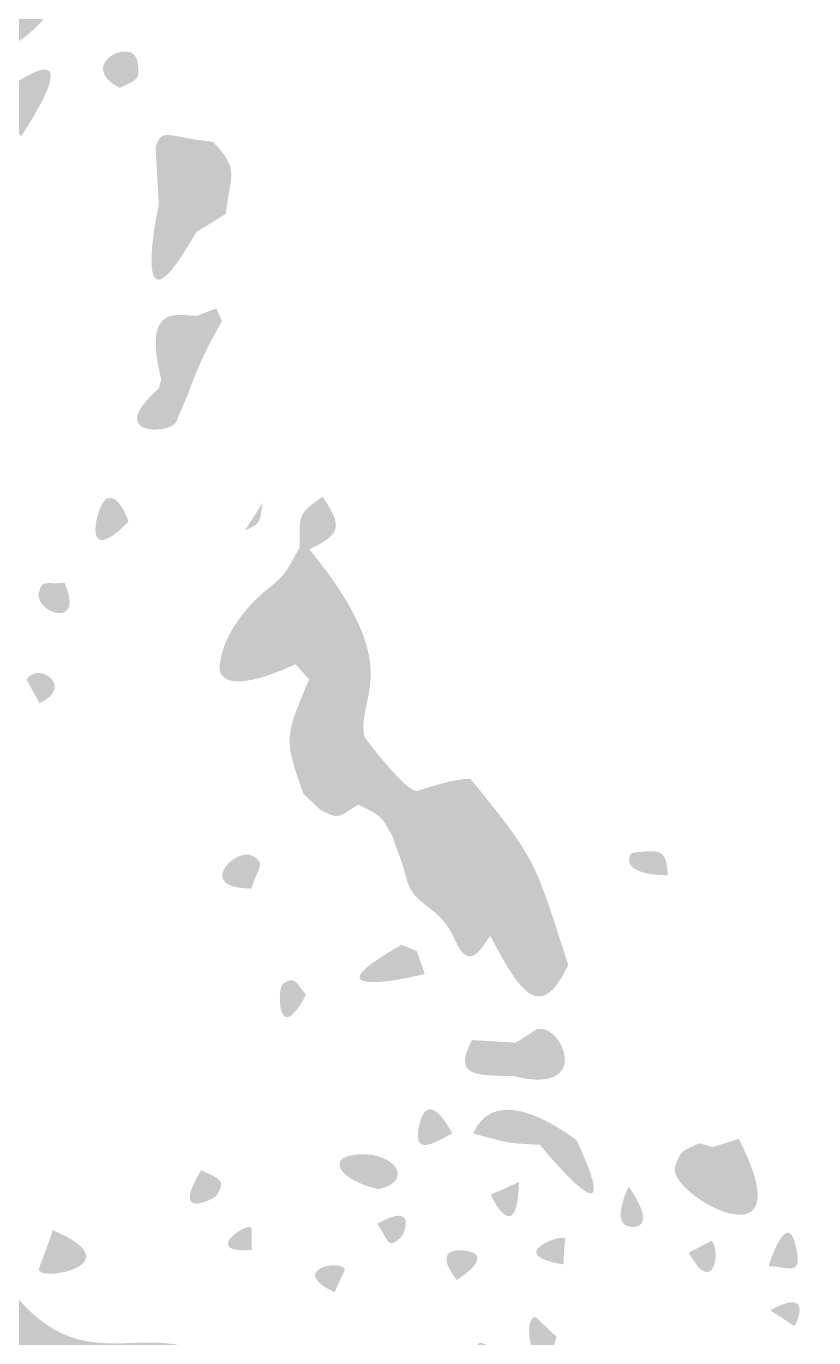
# Model space of a CAD drawing. Header units: millimetres. Extents: x 551 to 751, y 21 to 126.
# Drawn here: x 590.16 to 599.16, y 65.68 to 80.69 of the extents above; entities that cross this region are included whole.
import ezdxf

# ---------------------------------------------------------------- set-up
doc = ezdxf.new("R2010")
doc.units = ezdxf.units.MM

msp = doc.modelspace()

# ---------------------------------------------------------------- hatches: boundary and pattern name
at = {"true_color": 0x000000, "transparency": 33554687}
h = msp.add_hatch(color=18, dxfattribs=at)
edge = h.paths.add_edge_path(flags=0)
edge.add_spline(control_points=[(590.151, 82.065), (590.151, 82.065), (590.446, 81.995), (590.446, 81.995), (590.446, 81.995), (590.677, 81.685), (590.677, 81.685), (590.677, 81.685), (590.577, 81.62), (590.577, 81.62), (590.282, 81.447), (590.025, 81.489), (590.262, 81.235), (590.4, 81.087), (590.364, 81.083), (590.478, 80.914), (589.693, 79.86), (588.997, 80.66), (588.912, 80.759), (589.422, 81.576), (589.272, 81.787), (590.151, 82.065)], knot_values=[0, 0, 0, 0, 1, 1, 1, 2, 2, 2, 3, 3, 3, 4, 4, 4, 5, 5, 5, 6, 6, 6, 7, 7, 7, 7], degree=3, periodic=1)
h = msp.add_hatch(color=18, dxfattribs=at)
edge = h.paths.add_edge_path(flags=0)
edge.add_spline(control_points=[(590.095, 79.422), (589.939, 79.802), (589.763, 79.859), (590.025, 80.031), (590.898, 80.604), (590.122, 79.462), (590.095, 79.422)], knot_values=[0, 0, 0, 0, 1, 1, 1, 2, 2, 2, 2], degree=3, periodic=1)
h = msp.add_hatch(color=18, dxfattribs=at)
edge = h.paths.add_edge_path(flags=0)
edge.add_spline(control_points=[(591.229, 79.98), (590.716, 80.236), (591.378, 80.582), (591.431, 80.281), (591.47, 80.059), (591.41, 80.077), (591.229, 79.98)], knot_values=[0, 0, 0, 0, 1, 1, 1, 2, 2, 2, 2], degree=3, periodic=1)
h = msp.add_hatch(color=18, dxfattribs=at)
edge = h.paths.add_edge_path(flags=0)
edge.add_spline(control_points=[(592.294, 79.364), (592.604, 79.038), (592.493, 78.996), (592.44, 78.539), (592.44, 78.539), (592.102, 78.331), (592.102, 78.331), (591.744, 78.598), (591.754, 78.599), (591.674, 78.637), (591.674, 78.637), (591.638, 79.304), (591.638, 79.304), (591.712, 79.536), (591.777, 79.416), (592.294, 79.364)], knot_values=[0, 0, 0, 0, 1, 1, 1, 2, 2, 2, 3, 3, 3, 4, 4, 4, 5, 5, 5, 5], degree=3, periodic=1)
h = msp.add_hatch(color=18, dxfattribs=at)
edge = h.paths.add_edge_path(flags=0)
edge.add_spline(control_points=[(591.674, 78.637), (591.754, 78.599), (591.744, 78.598), (592.102, 78.331), (591.33, 76.964), (591.657, 78.597), (591.674, 78.637)], knot_values=[0, 0, 0, 0, 1, 1, 1, 2, 2, 2, 2], degree=3, periodic=1)
h = msp.add_hatch(color=18, dxfattribs=at)
edge = h.paths.add_edge_path(flags=0)
edge.add_spline(control_points=[(592.332, 77.458), (592.332, 77.458), (592.398, 77.312), (592.398, 77.312), (592.361, 77.25), (592.154, 76.902), (592.014, 76.493), (592.014, 76.493), (591.948, 76.767), (591.948, 76.767), (591.788, 76.856), (591.816, 76.772), (591.702, 76.644), (591.467, 77.573), (591.943, 77.354), (592.116, 77.376), (592.116, 77.376), (592.332, 77.458), (592.332, 77.458)], knot_values=[0, 0, 0, 0, 1, 1, 1, 2, 2, 2, 3, 3, 3, 4, 4, 4, 5, 5, 5, 6, 6, 6, 6], degree=3, periodic=1)
h = msp.add_hatch(color=18, dxfattribs=at)
edge = h.paths.add_edge_path(flags=0)
edge.add_spline(control_points=[(591.948, 76.767), (591.948, 76.767), (591.675, 76.543), (591.675, 76.543), (591.675, 76.543), (591.702, 76.644), (591.702, 76.644), (591.816, 76.772), (591.788, 76.856), (591.948, 76.767)], knot_values=[0, 0, 0, 0, 1, 1, 1, 2, 2, 2, 3, 3, 3, 3], degree=3, periodic=1)
h = msp.add_hatch(color=18, dxfattribs=at)
edge = h.paths.add_edge_path(flags=0)
edge.add_spline(control_points=[(591.948, 76.767), (591.948, 76.767), (592.014, 76.493), (592.014, 76.493), (591.867, 76.149), (591.883, 76.174), (591.867, 76.149), (591.785, 76.018), (591.049, 75.997), (591.675, 76.543), (591.675, 76.543), (591.948, 76.767), (591.948, 76.767)], knot_values=[0, 0, 0, 0, 1, 1, 1, 2, 2, 2, 3, 3, 3, 4, 4, 4, 4], degree=3, periodic=1)
h = msp.add_hatch(color=18, dxfattribs=at)
edge = h.paths.add_edge_path(flags=0)
edge.add_spline(control_points=[(591.328, 75.019), (590.763, 74.433), (590.964, 75.243), (591.085, 75.286), (591.222, 75.334), (591.318, 75.047), (591.328, 75.019)], knot_values=[0, 0, 0, 0, 1, 1, 1, 2, 2, 2, 2], degree=3, periodic=1)
h = msp.add_hatch(color=18, dxfattribs=at)
edge = h.paths.add_edge_path(flags=0)
edge.add_spline(control_points=[(592.863, 75.235), (592.819, 75.03), (592.867, 75.004), (592.66, 74.918), (592.66, 74.918), (592.863, 75.235), (592.863, 75.235)], knot_values=[0, 0, 0, 0, 1, 1, 1, 2, 2, 2, 2], degree=3, periodic=1)
h = msp.add_hatch(color=18, dxfattribs=at)
edge = h.paths.add_edge_path(flags=0)
edge.add_spline(control_points=[(593.548, 75.303), (593.778, 74.966), (593.758, 74.873), (593.396, 74.702), (593.396, 74.702), (593.285, 74.724), (593.285, 74.724), (593.284, 75.081), (593.254, 75.104), (593.548, 75.303)], knot_values=[0, 0, 0, 0, 1, 1, 1, 2, 2, 2, 3, 3, 3, 3], degree=3, periodic=1)
h = msp.add_hatch(color=18, dxfattribs=at)
edge = h.paths.add_edge_path(flags=0)
edge.add_spline(control_points=[(593.285, 74.724), (593.285, 74.724), (593.396, 74.702), (593.396, 74.702), (594.521, 73.329), (593.932, 73.034), (594.025, 72.563), (594.031, 72.533), (594.523, 71.903), (594.63, 71.938), (594.678, 71.954), (595.097, 72.093), (595.24, 72.073), (596.013, 71.129), (595.973, 71.124), (596.358, 69.947), (596.042, 69.282), (595.806, 69.62), (595.468, 70.276), (595.351, 71.156), (595.246, 71.236), (594.401, 71.259), (594.401, 71.259), (594.346, 71.42), (594.346, 71.42), (594.21, 71.665), (594.216, 71.65), (593.956, 71.78), (593.729, 72.269), (593.576, 71.977), (593.52, 71.723), (593.52, 71.723), (593.329, 71.904), (593.329, 71.904), (593.095, 72.552), (593.122, 72.561), (593.393, 73.215), (593.393, 73.215), (593.238, 73.386), (593.238, 73.386), (593.223, 73.457), (593.116, 73.942), (592.893, 74.227), (593.15, 74.433), (593.12, 74.436), (593.285, 74.724)], knot_values=[0, 0, 0, 0, 1, 1, 1, 2, 2, 2, 3, 3, 3, 4, 4, 4, 5, 5, 5, 6, 6, 6, 7, 7, 7, 8, 8, 8, 9, 9, 9, 10, 10, 10, 11, 11, 11, 12, 12, 12, 13, 13, 13, 14, 14, 14, 15, 15, 15, 15], degree=3, periodic=1)
h = msp.add_hatch(color=18, dxfattribs=at)
edge = h.paths.add_edge_path(flags=0)
edge.add_spline(control_points=[(590.596, 74.32), (590.837, 73.776), (590.258, 73.976), (590.302, 74.2), (590.336, 74.369), (590.39, 74.294), (590.596, 74.32)], knot_values=[0, 0, 0, 0, 1, 1, 1, 2, 2, 2, 2], degree=3, periodic=1)
h = msp.add_hatch(color=18, dxfattribs=at)
edge = h.paths.add_edge_path(flags=0)
edge.add_spline(control_points=[(592.893, 74.227), (593.116, 73.942), (593.223, 73.457), (593.238, 73.386), (592.369, 72.992), (592.362, 73.303), (592.37, 73.376), (592.418, 73.825), (592.833, 74.176), (592.893, 74.227)], knot_values=[0, 0, 0, 0, 1, 1, 1, 2, 2, 2, 3, 3, 3, 3], degree=3, periodic=1)
h = msp.add_hatch(color=18, dxfattribs=at)
edge = h.paths.add_edge_path(flags=0)
edge.add_spline(control_points=[(590.311, 72.94), (590.311, 72.94), (590.162, 73.21), (590.162, 73.21), (590.279, 73.427), (590.725, 73.136), (590.311, 72.94)], knot_values=[0, 0, 0, 0, 1, 1, 1, 2, 2, 2, 2], degree=3, periodic=1)
h = msp.add_hatch(color=18, dxfattribs=at)
edge = h.paths.add_edge_path(flags=0)
edge.add_spline(control_points=[(593.52, 71.723), (593.576, 71.977), (593.729, 72.269), (593.956, 71.78), (593.734, 71.647), (593.742, 71.601), (593.52, 71.723)], knot_values=[0, 0, 0, 0, 1, 1, 1, 2, 2, 2, 2], degree=3, periodic=1)
h = msp.add_hatch(color=18, dxfattribs=at)
edge = h.paths.add_edge_path(flags=0)
edge.add_spline(control_points=[(592.735, 70.82), (592.076, 70.821), (592.56, 71.301), (592.744, 71.196), (592.907, 71.104), (592.806, 71.069), (592.735, 70.82)], knot_values=[0, 0, 0, 0, 1, 1, 1, 2, 2, 2, 2], degree=3, periodic=1)
h = msp.add_hatch(color=18, dxfattribs=at)
edge = h.paths.add_edge_path(flags=0)
edge.add_spline(control_points=[(594.401, 71.259), (595.246, 71.236), (595.351, 71.156), (595.468, 70.276), (595.412, 70.251), (595.245, 69.79), (595.058, 70.241), (594.971, 70.45), (594.803, 70.573), (594.774, 70.594), (594.451, 70.83), (594.555, 70.895), (594.401, 71.259)], knot_values=[0, 0, 0, 0, 1, 1, 1, 2, 2, 2, 3, 3, 3, 4, 4, 4, 4], degree=3, periodic=1)
h = msp.add_hatch(color=18, dxfattribs=at)
edge = h.paths.add_edge_path(flags=0)
edge.add_spline(control_points=[(597.496, 70.972), (596.919, 70.977), (597.057, 71.227), (597.094, 71.231), (597.412, 71.265), (597.478, 71.275), (597.496, 70.972)], knot_values=[0, 0, 0, 0, 1, 1, 1, 2, 2, 2, 2], degree=3, periodic=1)
h = msp.add_hatch(color=18, dxfattribs=at)
edge = h.paths.add_edge_path(flags=0)
edge.add_spline(control_points=[(594.449, 70.176), (594.449, 70.176), (594.624, 70.107), (594.624, 70.107), (594.624, 70.107), (594.715, 69.845), (594.715, 69.845), (594.686, 69.828), (593.248, 69.498), (594.449, 70.176)], knot_values=[0, 0, 0, 0, 1, 1, 1, 2, 2, 2, 3, 3, 3, 3], degree=3, periodic=1)
h = msp.add_hatch(color=18, dxfattribs=at)
edge = h.paths.add_edge_path(flags=0)
edge.add_spline(control_points=[(593.358, 69.605), (593.03, 68.98), (593.021, 69.69), (593.098, 69.735), (593.251, 69.824), (593.234, 69.744), (593.358, 69.605)], knot_values=[0, 0, 0, 0, 1, 1, 1, 2, 2, 2, 2], degree=3, periodic=1)
h = msp.add_hatch(color=18, dxfattribs=at)
edge = h.paths.add_edge_path(flags=0)
edge.add_spline(control_points=[(595.756, 69.057), (596.01, 69.215), (595.987, 69.21), (596.01, 69.215), (596.295, 69.272), (596.64, 68.44), (595.731, 68.675), (595.731, 68.675), (595.756, 69.057), (595.756, 69.057)], knot_values=[0, 0, 0, 0, 1, 1, 1, 2, 2, 2, 3, 3, 3, 3], degree=3, periodic=1)
h = msp.add_hatch(color=18, dxfattribs=at)
edge = h.paths.add_edge_path(flags=0)
edge.add_spline(control_points=[(595.256, 69.087), (595.256, 69.087), (595.756, 69.057), (595.756, 69.057), (595.756, 69.057), (595.731, 68.675), (595.731, 68.675), (595.279, 68.681), (595.041, 68.678), (595.256, 69.087)], knot_values=[0, 0, 0, 0, 1, 1, 1, 2, 2, 2, 3, 3, 3, 3], degree=3, periodic=1)
h = msp.add_hatch(color=18, dxfattribs=at)
edge = h.paths.add_edge_path(flags=0)
edge.add_spline(control_points=[(595.269, 68.018), (595.538, 68.647), (596.377, 67.997), (596.454, 67.938), (596.421, 67.947), (596.427, 67.919), (596.033, 67.889), (595.641, 67.907), (595.661, 67.914), (595.269, 68.018)], knot_values=[0, 0, 0, 0, 1, 1, 1, 2, 2, 2, 3, 3, 3, 3], degree=3, periodic=1)
h = msp.add_hatch(color=18, dxfattribs=at)
edge = h.paths.add_edge_path(flags=0)
edge.add_spline(control_points=[(595.03, 68.022), (594.764, 67.863), (594.577, 67.787), (594.655, 68.124), (594.754, 68.549), (595.015, 68.051), (595.03, 68.022)], knot_values=[0, 0, 0, 0, 1, 1, 1, 2, 2, 2, 2], degree=3, periodic=1)
h = msp.add_hatch(color=18, dxfattribs=at)
edge = h.paths.add_edge_path(flags=0)
edge.add_spline(control_points=[(594.186, 67.382), (593.754, 67.478), (593.612, 67.716), (593.867, 67.767), (594.336, 67.86), (594.635, 67.477), (594.186, 67.382)], knot_values=[0, 0, 0, 0, 1, 1, 1, 2, 2, 2, 2], degree=3, periodic=1)
h = msp.add_hatch(color=18, dxfattribs=at)
edge = h.paths.add_edge_path(flags=0)
edge.add_spline(control_points=[(596.454, 67.938), (597.064, 66.622), (596.056, 67.862), (596.033, 67.889), (596.427, 67.919), (596.421, 67.947), (596.454, 67.938)], knot_values=[0, 0, 0, 0, 1, 1, 1, 2, 2, 2, 2], degree=3, periodic=1)
h = msp.add_hatch(color=18, dxfattribs=at)
edge = h.paths.add_edge_path(flags=0)
edge.add_spline(control_points=[(598.308, 67.957), (599.091, 66.419), (597.474, 67.33), (597.578, 67.637), (597.648, 67.842), (597.658, 67.808), (597.855, 67.908), (597.855, 67.908), (598.009, 67.862), (598.009, 67.862), (598.009, 67.862), (598.308, 67.957), (598.308, 67.957)], knot_values=[0, 0, 0, 0, 1, 1, 1, 2, 2, 2, 3, 3, 3, 4, 4, 4, 4], degree=3, periodic=1)
h = msp.add_hatch(color=18, dxfattribs=at)
edge = h.paths.add_edge_path(flags=0)
edge.add_spline(control_points=[(592.159, 67.6), (592.368, 67.493), (592.454, 67.495), (592.328, 67.301), (592.313, 67.278), (591.792, 66.997), (592.159, 67.6)], knot_values=[0, 0, 0, 0, 1, 1, 1, 2, 2, 2, 2], degree=3, periodic=1)
h = msp.add_hatch(color=18, dxfattribs=at)
edge = h.paths.add_edge_path(flags=0)
edge.add_spline(control_points=[(595.793, 67.464), (595.778, 66.703), (595.476, 67.281), (595.477, 67.311), (595.477, 67.34), (595.477, 67.311), (595.793, 67.464)], knot_values=[0, 0, 0, 0, 1, 1, 1, 2, 2, 2, 2], degree=3, periodic=1)
h = msp.add_hatch(color=18, dxfattribs=at)
edge = h.paths.add_edge_path(flags=0)
edge.add_spline(control_points=[(597.049, 67.411), (597.382, 66.926), (597.11, 66.947), (597.075, 66.95), (596.833, 66.969), (597.033, 67.378), (597.049, 67.411)], knot_values=[0, 0, 0, 0, 1, 1, 1, 2, 2, 2, 2], degree=3, periodic=1)
h = msp.add_hatch(color=18, dxfattribs=at)
edge = h.paths.add_edge_path(flags=0)
edge.add_spline(control_points=[(594.172, 66.988), (594.649, 67.249), (594.47, 66.859), (594.452, 66.84), (594.291, 66.675), (594.299, 66.802), (594.172, 66.988)], knot_values=[0, 0, 0, 0, 1, 1, 1, 2, 2, 2, 2], degree=3, periodic=1)
h = msp.add_hatch(color=18, dxfattribs=at)
edge = h.paths.add_edge_path(flags=0)
edge.add_spline(control_points=[(598.648, 66.501), (598.657, 66.53), (598.877, 67.223), (598.971, 66.672), (599.018, 66.393), (598.896, 66.49), (598.648, 66.501)], knot_values=[0, 0, 0, 0, 1, 1, 1, 2, 2, 2, 2], degree=3, periodic=1)
h = msp.add_hatch(color=18, dxfattribs=at)
edge = h.paths.add_edge_path(flags=0)
edge.add_spline(control_points=[(592.739, 66.685), (592.157, 66.644), (592.671, 66.998), (592.728, 66.942), (592.743, 66.928), (592.728, 66.942), (592.739, 66.685)], knot_values=[0, 0, 0, 0, 1, 1, 1, 2, 2, 2, 2], degree=3, periodic=1)
h = msp.add_hatch(color=18, dxfattribs=at)
edge = h.paths.add_edge_path(flags=0)
edge.add_spline(control_points=[(589.654, 66.638), (589.742, 66.52), (589.842, 66.411), (589.931, 66.293), (590.953, 64.928), (591.66, 66.277), (592.833, 65.054), (592.882, 64.719), (592.817, 64.718), (592.486, 64.646), (592.461, 64.797), (592.311, 65.68), (590.729, 65.079), (589.807, 64.962), (589.295, 65.714), (589.216, 65.829), (589.274, 66.584), (588.926, 66.226), (588.899, 66.198), (588.789, 65.995), (588.792, 66.014), (588.789, 65.995), (588.673, 65.244), (588.357, 65.971), (588.343, 66.006), (588.765, 66.747), (588.83, 66.855), (589.654, 66.638)], knot_values=[0, 0, 0, 0, 1, 1, 1, 2, 2, 2, 3, 3, 3, 4, 4, 4, 5, 5, 5, 6, 6, 6, 7, 7, 7, 8, 8, 8, 9, 9, 9, 9], degree=3, periodic=1)
h = msp.add_hatch(color=18, dxfattribs=at)
edge = h.paths.add_edge_path(flags=0)
edge.add_spline(control_points=[(590.462, 66.913), (591.384, 66.521), (590.354, 66.329), (590.307, 66.449), (590.293, 66.486), (590.319, 66.483), (590.462, 66.913)], knot_values=[0, 0, 0, 0, 1, 1, 1, 2, 2, 2, 2], degree=3, periodic=1)
h = msp.add_hatch(color=18, dxfattribs=at)
edge = h.paths.add_edge_path(flags=0)
edge.add_spline(control_points=[(596.302, 66.519), (595.621, 66.633), (596.266, 66.86), (596.314, 66.824), (596.333, 66.81), (596.314, 66.824), (596.302, 66.519)], knot_values=[0, 0, 0, 0, 1, 1, 1, 2, 2, 2, 2], degree=3, periodic=1)
h = msp.add_hatch(color=18, dxfattribs=at)
edge = h.paths.add_edge_path(flags=0)
edge.add_spline(control_points=[(597.735, 66.654), (597.735, 66.654), (597.993, 66.791), (597.993, 66.791), (598.104, 66.722), (598.033, 66.112), (597.735, 66.654)], knot_values=[0, 0, 0, 0, 1, 1, 1, 2, 2, 2, 2], degree=3, periodic=1)
h = msp.add_hatch(color=18, dxfattribs=at)
edge = h.paths.add_edge_path(flags=0)
edge.add_spline(control_points=[(595.084, 66.342), (595.067, 66.363), (594.83, 66.646), (595.075, 66.682), (595.101, 66.686), (595.606, 66.691), (595.084, 66.342)], knot_values=[0, 0, 0, 0, 1, 1, 1, 2, 2, 2, 2], degree=3, periodic=1)
h = msp.add_hatch(color=18, dxfattribs=at)
edge = h.paths.add_edge_path(flags=0)
edge.add_spline(control_points=[(593.686, 66.202), (593.144, 66.451), (593.746, 66.586), (593.799, 66.469), (593.808, 66.448), (593.799, 66.469), (593.686, 66.202)], knot_values=[0, 0, 0, 0, 1, 1, 1, 2, 2, 2, 2], degree=3, periodic=1)
h = msp.add_hatch(color=18, dxfattribs=at)
edge = h.paths.add_edge_path(flags=0)
edge.add_spline(control_points=[(598.665, 65.995), (599.165, 66.273), (598.968, 65.838), (598.946, 65.823), (598.924, 65.808), (598.946, 65.823), (598.665, 65.995)], knot_values=[0, 0, 0, 0, 1, 1, 1, 2, 2, 2, 2], degree=3, periodic=1)
h = msp.add_hatch(color=18, dxfattribs=at)
edge = h.paths.add_edge_path(flags=0)
edge.add_spline(control_points=[(595.384, 65.178), (595.374, 65.205), (595.132, 65.89), (595.54, 65.506), (595.676, 65.378), (595.618, 65.051), (595.533, 65.042), (595.468, 65.035), (595.449, 65.184), (595.384, 65.178)], knot_values=[0, 0, 0, 0, 1, 1, 1, 2, 2, 2, 3, 3, 3, 3], degree=3, periodic=1)
h = msp.add_hatch(color=18, dxfattribs=at)
edge = h.paths.add_edge_path(flags=0)
edge.add_spline(control_points=[(596.225, 65.692), (596.022, 64.959), (595.792, 65.892), (595.976, 65.916), (596.001, 65.919), (595.976, 65.916), (596.225, 65.692)], knot_values=[0, 0, 0, 0, 1, 1, 1, 2, 2, 2, 2], degree=3, periodic=1)

doc.saveas('drawing.dxf')
